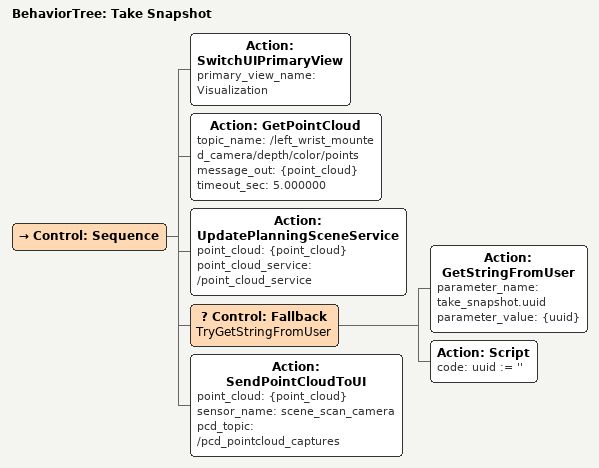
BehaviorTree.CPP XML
<?xml version='1.0' encoding='UTF-8'?>
<root BTCPP_format="4" main_tree_to_execute="Take Snapshot">
  <BehaviorTree ID="Take Snapshot" _description="Take a point cloud snapshot and add to collision scene">
    <Control ID="Sequence">
      <Action ID="SwitchUIPrimaryView" primary_view_name="Visualization"/>
      <Action ID="GetPointCloud" topic_name="/left_wrist_mounted_camera/depth/color/points" message_out="{point_cloud}" timeout_sec="5.000000"/>
      <Action ID="UpdatePlanningSceneService" point_cloud="{point_cloud}" point_cloud_service="/point_cloud_service"/>
      <Control ID="Fallback" name="TryGetStringFromUser">
        <Action ID="GetStringFromUser" parameter_name="take_snapshot.uuid" parameter_value="{uuid}"/>
        <!--if we fail to get the string from the user fallback to an empty value for the uuid-->
        <Action ID="Script" code="uuid := ''"/>
      </Control>
      <Action ID="SendPointCloudToUI" point_cloud="{point_cloud}" sensor_name="scene_scan_camera" pcd_topic="/pcd_pointcloud_captures"/>
    </Control>
  </BehaviorTree>
</root>
